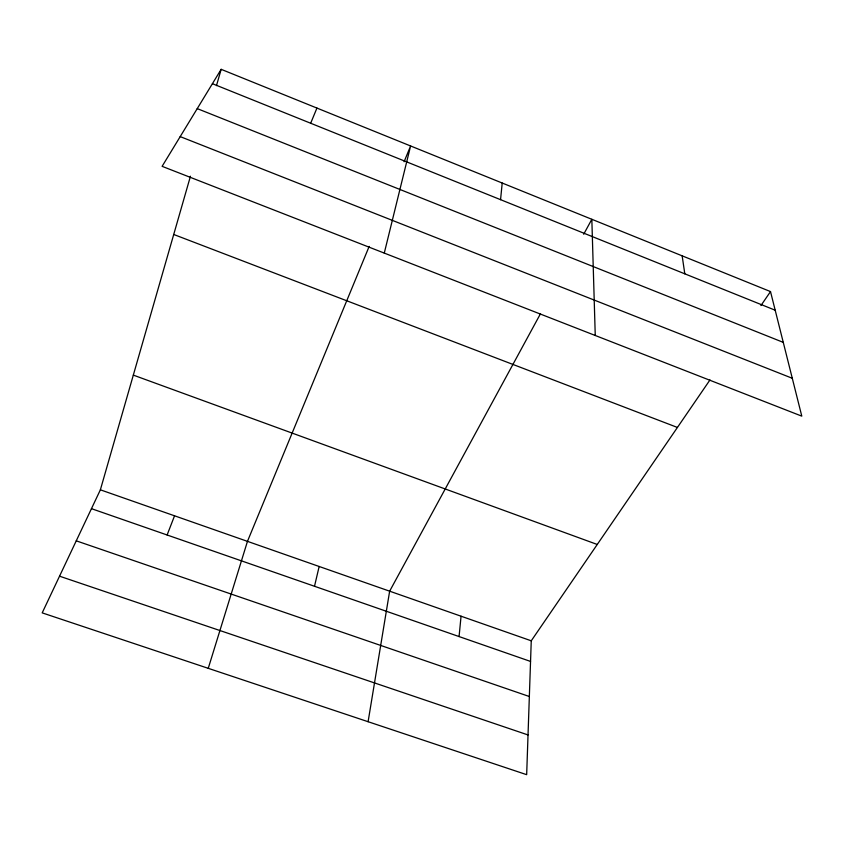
<?xml version="1.0" encoding="UTF-8"?>
<svg xmlns="http://www.w3.org/2000/svg" width="844" height="844" viewBox="0 0 844 844"><rect width="100%" height="100%" fill="white"/><g stroke="black" fill="none" stroke-linecap="round" stroke-linejoin="round"><path stroke-width="1.27" d="M709.983 379.927L531.256 640.807L526.667 774.676L42.2 612.871L100.373 489.815L190.459 176.217M459.073 636.555L461.056 616.215M500.555 199.669L502.212 183.032M368.1 721.715L389.643 591.19L540.498 313.715M314.506 586.274L319.159 566.482M384.273 253.094L410.606 145.97L404.107 161.71M216.475 85.645L221.16 69.324L770.509 291.581L801.8 416.145L162.111 166.331L221.16 69.324M208.257 668.321L247.461 541.363L369.166 246.406M167.112 534.99L174.55 515.811M310.666 123.245L316.943 108.074M583.689 234.252L591.834 219.292L595.252 335.49M760.919 305.581L770.509 291.581M59.544 576.188L528.027 734.945M76.255 540.835L529.346 696.511M91.458 508.668L530.549 661.432M100.373 489.815L531.256 640.807M133.32 375.116L597.257 544.475M173.727 234.474L677.426 427.454M180.205 136.612L792.284 378.27M197.243 108.623L783.264 342.369M212.414 83.693L775.182 310.202M682.152 255.827L684.8 273.825"/></g></svg>
